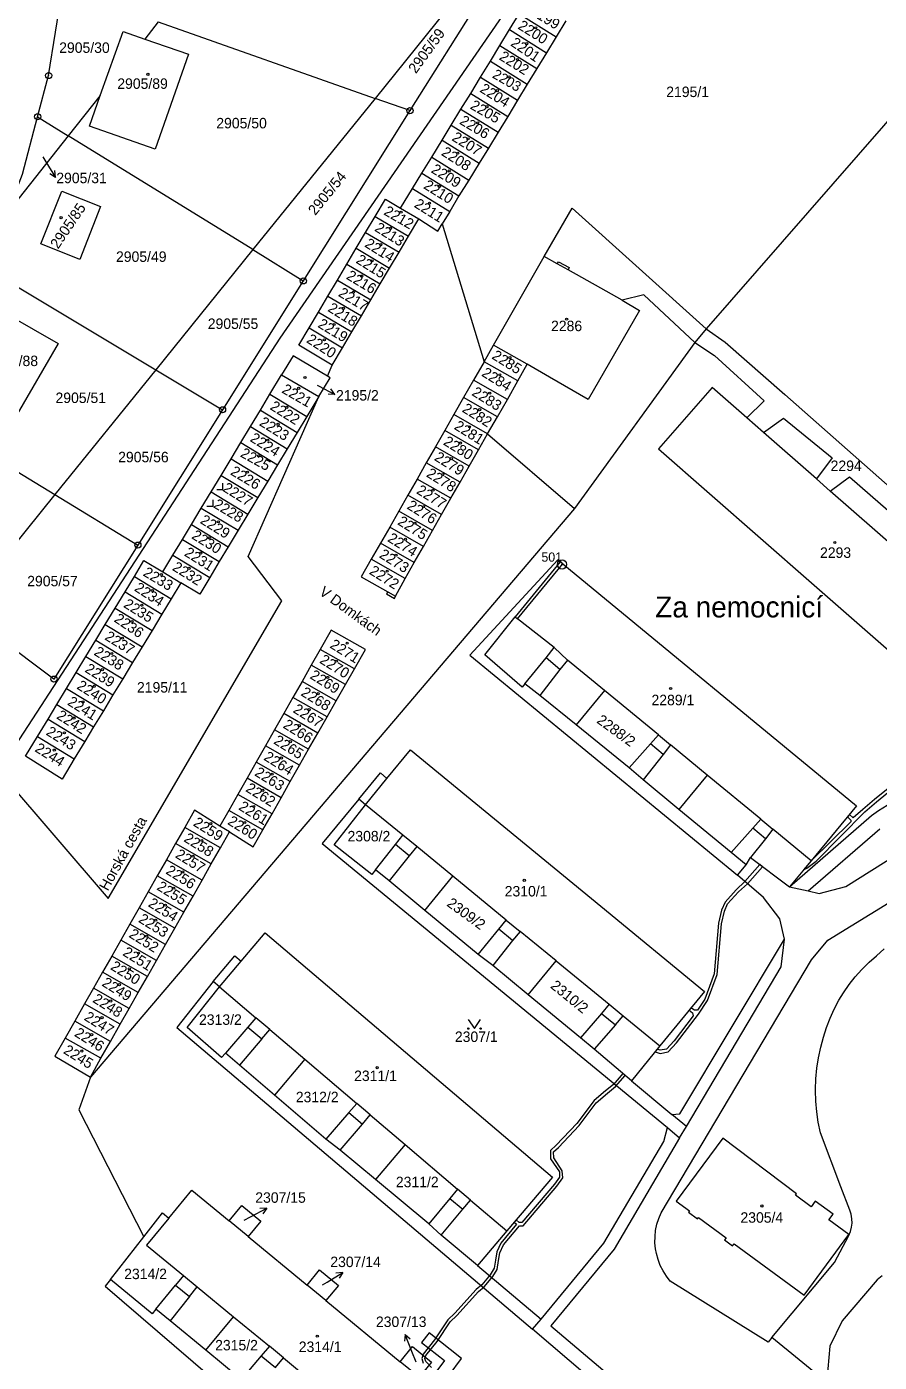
# Model space of a CAD drawing. Extents: x -784124 to -780570, y -980818 to -976926.
# Drawn here: x -782808.2 to -782669.5, y -978784.2 to -978567.1 of the extents above; entities that cross this region are included whole.
import ezdxf
from ezdxf.enums import TextEntityAlignment as Align

# ---------------------------------------------------------------- set-up
doc = ezdxf.new("R2010")
doc.units = 0
doc.header["$LTSCALE"] = 3.138375
doc.header["$MEASUREMENT"] = 0
doc.linetypes.add('0_051C', pattern=[0])
for name, color, linetype in [('1006', 1, 'CONTINUOUS'), ('1008', 1, 'CONTINUOUS'), ('101', 1, 'CONTINUOUS'), ('1016', 1, 'CONTINUOUS'), ('1029', 1, 'CONTINUOUS'), ('105', 1, 'CONTINUOUS'), ('18', 1, 'CONTINUOUS'), ('21800', 1, 'CONTINUOUS'), ('21900', 1, 'CONTINUOUS'), ('21999', 1, 'CONTINUOUS'), ('23700', 1, 'CONTINUOUS'), ('314', 1, 'CONTINUOUS'), ('319', 1, 'CONTINUOUS'), ('404', 1, 'CONTINUOUS')]:
    doc.layers.add(name, color=color, linetype=linetype)

# ---------------------------------------------------------------- blocks, each defined once
blk = doc.blocks.new('4_02$0')
at = {"layer": '404', "color": 255, "linetype": 'Continuous'}
blk.add_circle((-0.01, 0), 0.175, dxfattribs=at)
blk = doc.blocks.new('1029$1')
at = {"layer": '1029', "color": 6, "linetype": 'Continuous'}
for p, q in [((0, 3), (-0.5, 2)), ((0, 0), (0, 3)), ((0, 3), (0.5, 2))]:
    blk.add_line(p, q, dxfattribs=at)
blk = doc.blocks.new('3_19$9')
at = {"layer": '319', "color": 255, "linetype": 'Continuous'}
for p, q in [((-1, 0), (0, 0)), ((0, 0), (0, 1))]:
    blk.add_line(p, q, dxfattribs=at)
blk = doc.blocks.new('3_14$2')
at = {"layer": '314', "color": 255, "linetype": 'Continuous'}
blk.add_lwpolyline([(-1, 1.5), (0, 0), (1, 1.5)], dxfattribs=at)
for centre in [(-1, 0), (1, 0)]:
    blk.add_circle(centre, 0.1, dxfattribs=at)
blk = doc.blocks.new('1_01$18')
at = {"layer": '101', "color": 3, "linetype": 'Continuous'}
for radius in [0.75, 0.03]:
    blk.add_circle((0, 0), radius, dxfattribs=at)
blk = doc.blocks.new('1_05$19')
at = {"layer": '105', "color": 3, "linetype": 'Continuous'}
for radius in [0.5, 0.0303]:
    blk.add_circle((0, 0), radius, dxfattribs=at)

msp = doc.modelspace()

# ---------------------------------------------------------------- linework, layer by layer
at = {"layer": '1029', "color": 255, "linetype": 'Continuous'}
for p, q in [((-782805.58, -978588.24), (-782805.08, -978589.04)), ((-782760.98, -978625.36), (-782760.74, -978625.48)), ((-782772.8, -978761.08), (-782771.79, -978760.53)), ((-782760.08, -978771.56), (-782759.35, -978771.12)), ((-782744.84, -978784.14), (-782745.54, -978782.41))]:
    msp.add_line(p, q, dxfattribs=at)
at = {"layer": '21800', "color": 255, "linetype": 'Continuous'}
for p, q in [((-782721.91, -978605.63), (-782721.71, -978605.28)), ((-782721.71, -978605.28), (-782719.95, -978606.25)), ((-782719.95, -978606.25), (-782720.15, -978606.6)), ((-782697.71, -978616.2), (-782699.54, -978618.44)), ((-782688.39, -978633.02), (-782685.14, -978630.7)), ((-782685.14, -978630.7), (-782677.18, -978637.15)), ((-782733.23, -978633.25), (-782719.1, -978645.4)), ((-782677.18, -978637.15), (-782679.78, -978640.56)), ((-782677.51, -978642.56), (-782674.37, -978640.23)), ((-782674.37, -978640.23), (-782663.73, -978649.54)), ((-782721.8, -978653.75), (-782736.13, -978669.23)), ((-782721.42, -978654.07), (-782728.78, -978663.02)), ((-782721.42, -978654.07), (-782721.8, -978653.75)), ((-782721.03, -978654.39), (-782721.42, -978654.07)), ((-782749.49, -978658.93), (-782749.68, -978659.28)), ((-782749.68, -978659.28), (-782748.39, -978660.01)), ((-782748.39, -978660.01), (-782748.2, -978659.66)), ((-782736.13, -978669.23), (-782692.61, -978705.01)), ((-782727.2, -978673.9), (-782723.73, -978669.64)), ((-782722.4, -978668), (-782720.27, -978670.03)), ((-782721.47, -978671.58), (-782724.72, -978675.79)), ((-782714.25, -978674.97), (-782718.85, -978680.56)), ((-782669.65, -978694.47), (-782642.11, -978677.48)), ((-782705.47, -978682.2), (-782703.49, -978683.83)), ((-782710.23, -978687.57), (-782706.77, -978683.67)), ((-782704.7, -978685.37), (-782707.96, -978689.51)), ((-782753.07, -978693.54), (-782749.6, -978689.26)), ((-782697.54, -978688.73), (-782702.14, -978694.31)), ((-782754.17, -978692.64), (-782760.13, -978699.83)), ((-782684.16, -978706.87), (-782670.79, -978695.28)), ((-782670.79, -978695.28), (-782669.65, -978694.47)), ((-782693.64, -978701.31), (-782690.13, -978697.36)), ((-782688.83, -978695.89), (-782686.86, -978697.52)), ((-782681.1, -978707.56), (-782669.43, -978697.47)), ((-782760.13, -978699.83), (-782703.99, -978746.02)), ((-782751.45, -978704.12), (-782748.23, -978700.01)), ((-782744.76, -978700.35), (-782747.04, -978698.48)), ((-782688.07, -978699.06), (-782690.49, -978702.13)), ((-782745.98, -978701.86), (-782749.26, -978705.93)), ((-782730.2, -978712.28), (-782727.95, -978714.12)), ((-782734.75, -978717.9), (-782731.42, -978713.78)), ((-782729.17, -978715.63), (-782732.4, -978719.65)), ((-782685.52, -978719.88), (-782684.96, -978715.37)), ((-782776.86, -978723.14), (-782773.31, -978718.96)), ((-782700.88, -978745.82), (-782685.52, -978719.88)), ((-782777.87, -978722.28), (-782783.77, -978729.75)), ((-782713.47, -978725.98), (-782711.18, -978727.86)), ((-782768.67, -978730.08), (-782770.92, -978728.17)), ((-782714.74, -978727.45), (-782718.14, -978731.41)), ((-782783.77, -978729.75), (-782725.95, -978778.79)), ((-782772.21, -978729.67), (-782775.87, -978733.92)), ((-782712.46, -978729.32), (-782715.93, -978733.28)), ((-782769.96, -978731.58), (-782773.6, -978735.85)), ((-782709.84, -978738.4), (-782703.27, -978743.91)), ((-782752.34, -978743.95), (-782754.51, -978742.11)), ((-782755.8, -978743.59), (-782759.55, -978747.88)), ((-782757.21, -978749.7), (-782753.61, -978745.45)), ((-782702.04, -978747.68), (-782712.66, -978765.78)), ((-782736.04, -978757.79), (-782738.15, -978756)), ((-782739.39, -978757.52), (-782742.77, -978761.65)), ((-782740.77, -978763.48), (-782737.29, -978759.3)), ((-782712.66, -978765.78), (-782722.94, -978778.24)), ((-782734.89, -978768.43), (-782724.51, -978777.17)), ((-782787.19, -978775.54), (-782783.98, -978771.64)), ((-782782.69, -978770.07), (-782780.49, -978771.88)), ((-782781.74, -978773.47), (-782784.88, -978777.45)), ((-782722.94, -978778.24), (-782709.64, -978789.47)), ((-782766.44, -978783.44), (-782768.73, -978781.56)), ((-782770.04, -978783.11), (-782773.31, -978786.97))]:
    msp.add_line(p, q, dxfattribs=at)
at = {"layer": '21900', "color": 3, "linetype": 'Continuous'}
for p, q in [((-782720.71, -978540.57), (-782745.87, -978580.73)), ((-782729.66, -978567.56), (-782728.09, -978564.99)), ((-782728.09, -978564.99), (-782722.1, -978568.75)), ((-782786.81, -978566.32), (-782788.96, -978569.09)), ((-782786.81, -978566.32), (-782751.55, -978578.73)), ((-782731.24, -978570.14), (-782729.66, -978567.56)), ((-782729.66, -978567.56), (-782723.66, -978571.31)), ((-782720.51, -978566.14), (-782722.1, -978568.75)), ((-782722.1, -978568.75), (-782723.66, -978571.31)), ((-782732.79, -978572.69), (-782731.24, -978570.14)), ((-782731.24, -978570.14), (-782725.23, -978573.88)), ((-782723.66, -978571.31), (-782725.23, -978573.88)), ((-782734.38, -978575.29), (-782732.79, -978572.69)), ((-782732.79, -978572.69), (-782726.79, -978576.44)), ((-782725.23, -978573.88), (-782726.79, -978576.44)), ((-782735.99, -978577.92), (-782734.38, -978575.29)), ((-782734.38, -978575.29), (-782728.37, -978579.04)), ((-782796.22, -978578.25), (-782801.43, -978584.81)), ((-782737.57, -978580.5), (-782735.99, -978577.92)), ((-782735.99, -978577.92), (-782729.97, -978581.66)), ((-782726.79, -978576.44), (-782728.37, -978579.04)), ((-782745.87, -978580.73), (-782763.21, -978608.4)), ((-782745.87, -978580.73), (-782751.55, -978578.73)), ((-782739.15, -978583.09), (-782737.57, -978580.5)), ((-782737.57, -978580.5), (-782731.54, -978584.25)), ((-782728.37, -978579.04), (-782729.97, -978581.66)), ((-782806.41, -978581.73), (-782801.43, -978584.81)), ((-782729.97, -978581.66), (-782731.54, -978584.25)), ((-782801.43, -978584.81), (-782811.28, -978597.21)), ((-782771.43, -978603.32), (-782801.43, -978584.81)), ((-782740.64, -978585.53), (-782739.15, -978583.09)), ((-782739.15, -978583.09), (-782733.11, -978586.83)), ((-782731.54, -978584.25), (-782733.11, -978586.83)), ((-782742.33, -978588.3), (-782740.64, -978585.53)), ((-782740.64, -978585.53), (-782734.6, -978589.27)), ((-782733.11, -978586.83), (-782734.6, -978589.27)), ((-782743.91, -978590.88), (-782742.33, -978588.3)), ((-782742.33, -978588.3), (-782736.28, -978592.03)), ((-782734.6, -978589.27), (-782736.28, -978592.03)), ((-782745.43, -978593.38), (-782743.91, -978590.88)), ((-782743.91, -978590.88), (-782737.91, -978594.57)), ((-782747.4, -978596.6), (-782745.43, -978593.38)), ((-782745.43, -978593.38), (-782739.38, -978597.11)), ((-782736.28, -978592.03), (-782737.91, -978594.57)), ((-782737.91, -978594.57), (-782739.38, -978597.11)), ((-782753.07, -978600.51), (-782751.54, -978597.93)), ((-782751.54, -978597.93), (-782746.11, -978601.14)), ((-782747.4, -978596.6), (-782744.43, -978598.31)), ((-782739.38, -978597.11), (-782740.62, -978599.15)), ((-782746.11, -978601.14), (-782744.43, -978598.31)), ((-782754.6, -978603.09), (-782753.07, -978600.51)), ((-782753.07, -978600.51), (-782747.64, -978603.72)), ((-782747.64, -978603.72), (-782746.11, -978601.14)), ((-782771.43, -978603.32), (-782763.21, -978608.4)), ((-782756.13, -978605.68), (-782754.6, -978603.09)), ((-782754.6, -978603.09), (-782749.17, -978606.31)), ((-782749.17, -978606.31), (-782747.64, -978603.72)), ((-782732.28, -978618.84), (-782724.06, -978604.43)), ((-782814.91, -978606.26), (-782787.21, -978622.84)), ((-782757.66, -978608.27), (-782756.13, -978605.68)), ((-782756.13, -978605.68), (-782750.7, -978608.89)), ((-782750.7, -978608.89), (-782749.17, -978606.31)), ((-782763.21, -978608.4), (-782776.34, -978629.35)), ((-782759.2, -978610.87), (-782757.66, -978608.27)), ((-782757.66, -978608.27), (-782752.23, -978611.48)), ((-782752.23, -978611.48), (-782750.7, -978608.89)), ((-782760.73, -978613.46), (-782759.2, -978610.87)), ((-782759.2, -978610.87), (-782753.76, -978614.07)), ((-782753.76, -978614.07), (-782752.23, -978611.48)), ((-782762.26, -978616.04), (-782760.73, -978613.46)), ((-782760.73, -978613.46), (-782755.3, -978616.67)), ((-782755.3, -978616.67), (-782753.76, -978614.07)), ((-782762.26, -978616.04), (-782756.83, -978619.26)), ((-782756.83, -978619.26), (-782755.3, -978616.67)), ((-782758.51, -978622.1), (-782756.83, -978619.26)), ((-782733.82, -978621.54), (-782732.28, -978618.84)), ((-782726.82, -978621.96), (-782732.28, -978618.84)), ((-782733.82, -978621.54), (-782735.53, -978624.52)), ((-782728.33, -978624.67), (-782733.82, -978621.54)), ((-782728.33, -978624.67), (-782726.82, -978621.96)), ((-782787.21, -978622.84), (-782776.34, -978629.35)), ((-782768.64, -978626.82), (-782766.73, -978623.67)), ((-782766.73, -978623.67), (-782760.68, -978627.2)), ((-782735.53, -978624.52), (-782737.14, -978627.35)), ((-782730.03, -978627.66), (-782735.53, -978624.52)), ((-782730.03, -978627.66), (-782728.33, -978624.67)), ((-782770.19, -978629.41), (-782768.64, -978626.82)), ((-782768.64, -978626.82), (-782762.64, -978630.44)), ((-782760.68, -978627.2), (-782762.64, -978630.44)), ((-782737.14, -978627.35), (-782738.72, -978630.12)), ((-782731.64, -978630.48), (-782737.14, -978627.35)), ((-782731.64, -978630.48), (-782730.03, -978627.66)), ((-782827.61, -978628.53), (-782803.61, -978643.13)), ((-782776.34, -978629.35), (-782790.11, -978651.34)), ((-782771.8, -978632.07), (-782770.19, -978629.41)), ((-782770.19, -978629.41), (-782764.2, -978633.02)), ((-782762.64, -978630.44), (-782764.2, -978633.02)), ((-782738.72, -978630.12), (-782740.2, -978632.72)), ((-782733.23, -978633.25), (-782738.72, -978630.12)), ((-782733.23, -978633.25), (-782731.64, -978630.48)), ((-782773.38, -978634.68), (-782771.8, -978632.07)), ((-782771.8, -978632.07), (-782765.81, -978635.69)), ((-782740.2, -978632.72), (-782741.71, -978635.36)), ((-782734.71, -978635.85), (-782740.2, -978632.72)), ((-782774.96, -978637.3), (-782773.38, -978634.68)), ((-782773.38, -978634.68), (-782767.38, -978638.29)), ((-782764.2, -978633.02), (-782765.81, -978635.69)), ((-782734.71, -978635.85), (-782733.23, -978633.25)), ((-782765.81, -978635.69), (-782767.38, -978638.29)), ((-782741.71, -978635.36), (-782743.21, -978637.99)), ((-782736.22, -978638.5), (-782741.71, -978635.36)), ((-782736.22, -978638.5), (-782734.71, -978635.85)), ((-782776.59, -978640.01), (-782774.96, -978637.3)), ((-782774.96, -978637.3), (-782768.96, -978640.93)), ((-782767.38, -978638.29), (-782768.96, -978640.93)), ((-782743.21, -978637.99), (-782744.7, -978640.6)), ((-782737.72, -978641.12), (-782743.21, -978637.99)), ((-782737.72, -978641.12), (-782736.22, -978638.5)), ((-782778.21, -978642.69), (-782776.59, -978640.01)), ((-782776.59, -978640.01), (-782770.6, -978643.63)), ((-782768.96, -978640.93), (-782770.6, -978643.63)), ((-782744.7, -978640.6), (-782746.2, -978643.23)), ((-782739.21, -978643.74), (-782744.7, -978640.6)), ((-782739.21, -978643.74), (-782737.72, -978641.12)), ((-782803.61, -978643.13), (-782790.11, -978651.34)), ((-782779.8, -978645.32), (-782778.21, -978642.69)), ((-782778.21, -978642.69), (-782772.22, -978646.31)), ((-782770.6, -978643.63), (-782772.22, -978646.31)), ((-782746.2, -978643.23), (-782747.68, -978645.83)), ((-782740.71, -978646.36), (-782746.2, -978643.23)), ((-782781.4, -978647.98), (-782779.8, -978645.32)), ((-782779.8, -978645.32), (-782773.8, -978648.94)), ((-782747.68, -978645.83), (-782749.16, -978648.42)), ((-782742.19, -978648.96), (-782747.68, -978645.83)), ((-782740.71, -978646.36), (-782739.21, -978643.74)), ((-782782.87, -978650.42), (-782781.4, -978647.98)), ((-782781.4, -978647.98), (-782775.41, -978651.6)), ((-782772.22, -978646.31), (-782773.8, -978648.94)), ((-782742.19, -978648.96), (-782740.71, -978646.36)), ((-782773.8, -978648.94), (-782775.41, -978651.6)), ((-782749.16, -978648.42), (-782750.66, -978651.04)), ((-782743.67, -978651.55), (-782749.16, -978648.42)), ((-782743.67, -978651.55), (-782742.19, -978648.96)), ((-782790.11, -978651.34), (-782803.76, -978673.12)), ((-782784.42, -978652.99), (-782782.87, -978650.42)), ((-782782.87, -978650.42), (-782776.87, -978654.03)), ((-782775.41, -978651.6), (-782776.87, -978654.03)), ((-782750.66, -978651.04), (-782752.15, -978653.65)), ((-782745.16, -978654.18), (-782750.66, -978651.04)), ((-782745.16, -978654.18), (-782743.67, -978651.55)), ((-782786.05, -978655.68), (-782784.42, -978652.99)), ((-782784.42, -978652.99), (-782778.43, -978656.6)), ((-782776.87, -978654.03), (-782778.43, -978656.6)), ((-782746.65, -978656.78), (-782752.15, -978653.65)), ((-782746.65, -978656.78), (-782745.16, -978654.18)), ((-782792.17, -978658.92), (-782790.66, -978656.44)), ((-782790.66, -978656.44), (-782784.68, -978660.07)), ((-782786.05, -978655.68), (-782783.1, -978657.46)), ((-782783.1, -978657.46), (-782784.68, -978660.07)), ((-782793.79, -978661.59), (-782792.17, -978658.92)), ((-782792.17, -978658.92), (-782786.19, -978662.55)), ((-782784.68, -978660.07), (-782786.19, -978662.55)), ((-782803.76, -978673.12), (-782818.77, -978661.89)), ((-782795.41, -978664.26), (-782793.79, -978661.59)), ((-782793.79, -978661.59), (-782787.8, -978665.22)), ((-782786.19, -978662.55), (-782787.8, -978665.22)), ((-782796.94, -978666.79), (-782795.41, -978664.26)), ((-782795.41, -978664.26), (-782789.42, -978667.89)), ((-782787.8, -978665.22), (-782789.42, -978667.89)), ((-782798.55, -978669.44), (-782796.94, -978666.79)), ((-782796.94, -978666.79), (-782790.96, -978670.42)), ((-782800.14, -978672.07), (-782798.55, -978669.44)), ((-782798.55, -978669.44), (-782792.57, -978673.07)), ((-782789.42, -978667.89), (-782790.96, -978670.42)), ((-782760.46, -978668.3), (-782761.91, -978670.86)), ((-782754.91, -978671.45), (-782760.46, -978668.3)), ((-782790.96, -978670.42), (-782792.57, -978673.07)), ((-782761.91, -978670.86), (-782763.41, -978673.51)), ((-782756.37, -978674.01), (-782761.91, -978670.86)), ((-782756.37, -978674.01), (-782754.91, -978671.45)), ((-782801.71, -978674.65), (-782800.14, -978672.07)), ((-782800.14, -978672.07), (-782794.16, -978675.7)), ((-782792.57, -978673.07), (-782794.16, -978675.7)), ((-782763.41, -978673.51), (-782764.89, -978676.11)), ((-782757.87, -978676.66), (-782763.41, -978673.51)), ((-782757.87, -978676.66), (-782756.37, -978674.01)), ((-782803.3, -978677.27), (-782801.71, -978674.65)), ((-782801.71, -978674.65), (-782795.72, -978678.28)), ((-782794.16, -978675.7), (-782795.72, -978678.28)), ((-782764.89, -978676.11), (-782766.39, -978678.74)), ((-782759.35, -978679.26), (-782764.89, -978676.11)), ((-782804.72, -978679.61), (-782803.3, -978677.27)), ((-782803.3, -978677.27), (-782797.32, -978680.9)), ((-782795.72, -978678.28), (-782797.32, -978680.9)), ((-782759.35, -978679.26), (-782757.87, -978676.66)), ((-782806.44, -978682.45), (-782804.72, -978679.61)), ((-782804.72, -978679.61), (-782798.73, -978683.24)), ((-782766.39, -978678.74), (-782767.89, -978681.37)), ((-782760.85, -978681.89), (-782766.39, -978678.74)), ((-782760.85, -978681.89), (-782759.35, -978679.26)), ((-782806.44, -978682.45), (-782800.46, -978686.09)), ((-782797.32, -978680.9), (-782798.73, -978683.24)), ((-782767.89, -978681.37), (-782769.37, -978683.98)), ((-782762.34, -978684.52), (-782767.89, -978681.37)), ((-782762.34, -978684.52), (-782760.85, -978681.89)), ((-782798.73, -978683.24), (-782800.46, -978686.09)), ((-782769.37, -978683.98), (-782770.87, -978686.62)), ((-782763.83, -978687.13), (-782769.37, -978683.98)), ((-782763.83, -978687.13), (-782762.34, -978684.52)), ((-782770.87, -978686.62), (-782772.36, -978689.25)), ((-782765.33, -978689.77), (-782770.87, -978686.62)), ((-782772.36, -978689.25), (-782773.85, -978691.86)), ((-782766.82, -978692.4), (-782772.36, -978689.25)), ((-782765.33, -978689.77), (-782763.83, -978687.13)), ((-782766.82, -978692.4), (-782765.33, -978689.77)), ((-782773.85, -978691.86), (-782775.32, -978694.46)), ((-782768.3, -978695.01), (-782773.85, -978691.86)), ((-782768.3, -978695.01), (-782766.82, -978692.4)), ((-782775.32, -978694.46), (-782776.76, -978697)), ((-782769.78, -978697.61), (-782775.32, -978694.46)), ((-782769.78, -978697.61), (-782768.3, -978695.01)), ((-782782.5, -978697.26), (-782783.98, -978699.87)), ((-782776.69, -978700.56), (-782782.5, -978697.26)), ((-782775.21, -978697.96), (-782776.76, -978697)), ((-782776.69, -978700.56), (-782775.21, -978697.96)), ((-782783.98, -978699.87), (-782785.46, -978702.48)), ((-782778.17, -978703.17), (-782783.98, -978699.87)), ((-782778.17, -978703.17), (-782776.69, -978700.56)), ((-782691.18, -978703.3), (-782693.64, -978701.31)), ((-782691.18, -978703.3), (-782690.49, -978702.13)), ((-782690.49, -978702.13), (-782684.16, -978706.87)), ((-782785.46, -978702.48), (-782786.95, -978705.09)), ((-782779.66, -978705.78), (-782785.46, -978702.48)), ((-782779.66, -978705.78), (-782778.17, -978703.17)), ((-782749.26, -978705.93), (-782751.45, -978704.12)), ((-782680.64, -978702.64), (-782684.16, -978706.87)), ((-782786.95, -978705.09), (-782788.44, -978707.71)), ((-782781.14, -978708.39), (-782786.95, -978705.09)), ((-782781.14, -978708.39), (-782779.66, -978705.78)), ((-782743.46, -978710.72), (-782749.26, -978705.93)), ((-782743.46, -978710.72), (-782738.89, -978705.15)), ((-782788.44, -978707.71), (-782789.92, -978710.31)), ((-782782.63, -978711.01), (-782788.44, -978707.71)), ((-782782.63, -978711.01), (-782781.14, -978708.39)), ((-782789.92, -978710.31), (-782791.41, -978712.94)), ((-782784.11, -978713.61), (-782789.92, -978710.31)), ((-782734.75, -978717.9), (-782743.46, -978710.72)), ((-782791.41, -978712.94), (-782792.9, -978715.56)), ((-782785.6, -978716.24), (-782791.41, -978712.94)), ((-782784.11, -978713.61), (-782782.63, -978711.01)), ((-782785.6, -978716.24), (-782784.11, -978713.61)), ((-782792.9, -978715.56), (-782794.36, -978718.13)), ((-782787.09, -978718.86), (-782792.9, -978715.56)), ((-782787.09, -978718.86), (-782785.6, -978716.24)), ((-782794.36, -978718.13), (-782795.84, -978720.74)), ((-782788.55, -978721.44), (-782794.36, -978718.13)), ((-782788.55, -978721.44), (-782787.09, -978718.86)), ((-782732.4, -978719.65), (-782734.75, -978717.9)), ((-782726.62, -978724.42), (-782732.4, -978719.65)), ((-782726.62, -978724.42), (-782722.1, -978718.91)), ((-782795.84, -978720.74), (-782797.32, -978723.34)), ((-782790.04, -978724.04), (-782795.84, -978720.74)), ((-782790.04, -978724.04), (-782788.55, -978721.44)), ((-782797.32, -978723.34), (-782798.79, -978725.93)), ((-782791.51, -978726.64), (-782797.32, -978723.34)), ((-782798.79, -978725.93), (-782800.37, -978728.71)), ((-782792.99, -978729.23), (-782798.79, -978725.93)), ((-782791.51, -978726.64), (-782790.04, -978724.04)), ((-782718.14, -978731.41), (-782726.62, -978724.42)), ((-782792.99, -978729.23), (-782791.51, -978726.64)), ((-782800.37, -978728.71), (-782801.93, -978731.46)), ((-782794.56, -978732.01), (-782800.37, -978728.71)), ((-782794.56, -978732.01), (-782792.99, -978729.23)), ((-782796.12, -978734.76), (-782801.93, -978731.46)), ((-782796.12, -978734.76), (-782794.56, -978732.01)), ((-782715.93, -978733.28), (-782718.14, -978731.41)), ((-782762.98, -978734.92), (-782767.91, -978740.73)), ((-782746.66, -978748.78), (-782751.47, -978754.45)), ((-782775.27, -978761.18), (-782773.22, -978758.69)), ((-782773.22, -978758.69), (-782770.14, -978761.22)), ((-782772.19, -978763.72), (-782775.27, -978761.18)), ((-782770.14, -978761.22), (-782772.19, -978763.72)), ((-782794.59, -978770.71), (-782789.16, -978763.76)), ((-782772.19, -978763.72), (-782762.59, -978771.62)), ((-782762.59, -978771.62), (-782760.56, -978769.15)), ((-782760.56, -978769.15), (-782757.51, -978771.66)), ((-782759.55, -978774.12), (-782762.59, -978771.62)), ((-782757.51, -978771.66), (-782759.55, -978774.12)), ((-782759.55, -978774.12), (-782747.47, -978784.07)), ((-782779.08, -978782.22), (-782774.58, -978776.75)), ((-782677.51, -978787.9), (-782687.01, -978780.16)), ((-782747.47, -978784.07), (-782745.43, -978781.6)), ((-782745.43, -978781.6), (-782742.34, -978784.14)), ((-782744.38, -978786.61), (-782747.47, -978784.07)), ((-782742.34, -978784.14), (-782744.38, -978786.61))]:
    msp.add_line(p, q, dxfattribs=at)
for points in [[(-782707.51, -978531.48), (-782767.01, -978617.72), (-782820.6, -978700)], [(-782806.41, -978581.73), (-782804.62, -978575.02), (-782802.37, -978560.85)], [(-782788.96, -978569.09), (-782781.86, -978571.57), (-782787.3, -978587.01), (-782798, -978583.27), (-782796.22, -978578.25)], [(-782796.22, -978578.25), (-782792.52, -978567.84), (-782788.96, -978569.09)], [(-782811.28, -978597.21), (-782808.89, -978591.08), (-782806.41, -978581.73)], [(-782805.9, -978602.39), (-782802.49, -978593.81), (-782796.17, -978596.3), (-782799.56, -978604.92), (-782805.9, -978602.39)], [(-782751.54, -978597.93), (-782749.86, -978595.09), (-782747.4, -978596.6)], [(-782724.06, -978604.43), (-782719.49, -978596.58), (-782697.71, -978616.2)], [(-782744.43, -978598.31), (-782741.34, -978600.33), (-782740.62, -978599.15)], [(-782711.38, -978611.55), (-782714.81, -978609.57), (-782720.15, -978606.6), (-782721.91, -978605.63), (-782724.06, -978604.43)], [(-782699.54, -978618.44), (-782707.83, -978610.66), (-782711.37, -978611.53), (-782711.38, -978611.55)], [(-782711.38, -978611.55), (-782708.53, -978613.19), (-782716.88, -978627.67), (-782723.15, -978624.05), (-782726.82, -978621.96)], [(-782809.72, -978630.06), (-782817.81, -978625.38), (-782811.19, -978613.91), (-782803.08, -978618.6), (-782809.72, -978630.06)], [(-782758.51, -978622.1), (-782763.93, -978618.87), (-782762.26, -978616.04)], [(-782697.71, -978616.2), (-782694.62, -978618.36), (-782684.89, -978626.89), (-782633.51, -978672.21)], [(-782699.54, -978618.44), (-782696.33, -978620.51), (-782688.26, -978627.92), (-782691.1, -978630.65)], [(-782759.28, -978623.91), (-782764.86, -978620.58), (-782766.73, -978623.67)], [(-782760.68, -978627.2), (-782758.85, -978624.17), (-782759.28, -978623.91)], [(-782691.1, -978630.65), (-782696.71, -978625.73), (-782705.44, -978635.71), (-782680.54, -978657.48), (-782655.88, -978679.06), (-782647.18, -978669.14), (-782652.84, -978664.18)], [(-782652.84, -978664.18), (-782655.52, -978661.82), (-782663.73, -978654.64), (-782666.41, -978652.29), (-782677.51, -978642.56), (-782679.78, -978640.56), (-782688.39, -978633.02), (-782691.1, -978630.65)], [(-782790.66, -978656.44), (-782789.14, -978653.82), (-782786.05, -978655.68)], [(-782752.15, -978653.65), (-782753.78, -978656.51), (-782749.49, -978658.93), (-782748.2, -978659.66), (-782746.65, -978656.78)], [(-782728.39, -978663.34), (-782721.03, -978654.39), (-782673.24, -978693.71), (-782680.64, -978702.64)], [(-782778.43, -978656.6), (-782780.05, -978659.3), (-782783.1, -978657.46)], [(-782727.2, -978673.9), (-782727.61, -978674.44), (-782733.7, -978669.2), (-782728.78, -978663.02), (-782728.39, -978663.34)], [(-782754.91, -978671.45), (-782753.1, -978668.31), (-782758.66, -978665.15), (-782760.46, -978668.3)], [(-782680.64, -978702.64), (-782686.86, -978697.52), (-782688.07, -978699.06), (-782690.13, -978697.36), (-782688.83, -978695.89), (-782697.54, -978688.73), (-782703.49, -978683.83), (-782704.7, -978685.37), (-782706.77, -978683.67), (-782705.47, -978682.2), (-782714.25, -978674.97), (-782720.27, -978670.03), (-782721.47, -978671.58), (-782723.73, -978669.64), (-782722.4, -978668), (-782728.39, -978663.34)], [(-782693.64, -978701.31), (-782702.14, -978694.31), (-782707.96, -978689.51), (-782710.23, -978687.57), (-782718.85, -978680.56), (-782724.72, -978675.79), (-782727.2, -978673.9)], [(-782800.46, -978686.09), (-782802.45, -978689.38), (-782808.41, -978685.66), (-782806.44, -978682.45)], [(-782753.07, -978693.54), (-782754.17, -978692.64), (-782750.68, -978688.38), (-782749.6, -978689.26), (-782745.8, -978684.64), (-782714.82, -978710.03), (-782697.97, -978723.88), (-782705.22, -978732.74)], [(-782751.45, -978704.12), (-782752.04, -978704.87), (-782758.2, -978700.08), (-782753.07, -978693.54)], [(-782738.89, -978705.15), (-782744.76, -978700.35), (-782745.98, -978701.86), (-782748.23, -978700.01), (-782747.04, -978698.48), (-782753.07, -978693.54)], [(-782776.76, -978697), (-782780.89, -978694.43), (-782782.5, -978697.26)], [(-782775.21, -978697.96), (-782771.35, -978700.36), (-782769.78, -978697.61)], [(-782705.01, -978759.85), (-782680.54, -978718.74), (-782677.93, -978715.57), (-782649.67, -978698.22)], [(-782684.16, -978706.87), (-782681.1, -978707.56), (-782679.33, -978707.96), (-782674.97, -978706.85), (-782666.51, -978701.52), (-782662.67, -978699.28)], [(-782728.67, -978826.69), (-782727.09, -978825.03), (-782709.86, -978803.67), (-782708.09, -978798.75), (-782709.12, -978794.31), (-782711.39, -978791.21), (-782725.95, -978778.79), (-782724.51, -978777.17), (-782714.36, -978764.83), (-782704.56, -978748.26), (-782703.99, -978746.02), (-782702.04, -978747.68), (-782700.88, -978745.82), (-782703.27, -978743.91), (-782701.99, -978743.78), (-782684.96, -978715.37), (-782685.74, -978712.08), (-782688.36, -978708.64), (-782692.61, -978705.01), (-782691.18, -978703.3)], [(-782722.1, -978718.91), (-782727.95, -978714.12), (-782729.17, -978715.63), (-782731.42, -978713.78), (-782730.2, -978712.28), (-782738.89, -978705.15)], [(-782776.86, -978723.14), (-782777.87, -978722.28), (-782774.32, -978718.1), (-782773.31, -978718.96), (-782769.42, -978714.38), (-782722.7, -978754.06), (-782730.12, -978762.81)], [(-782679.11, -978746.85), (-782679.457, -978745.158), (-782679.705, -978743.45), (-782679.854, -978741.729), (-782679.903, -978740.003), (-782679.902, -978739.806), (-782679.84, -978738.08), (-782679.678, -978736.361), (-782679.416, -978734.654), (-782679.057, -978732.965), (-782678.6, -978731.3), (-782678.115, -978729.753), (-782677.536, -978728.24), (-782676.865, -978726.764), (-782676.104, -978725.333), (-782675.363, -978724.115), (-782674.441, -978722.782), (-782673.439, -978721.508), (-782672.361, -978720.299), (-782671.209, -978719.158), (-782669.99, -978718.09), (-782668.757, -978716.971)], [(-782722.1, -978718.91), (-782713.47, -978725.98), (-782714.74, -978727.45), (-782712.46, -978729.32), (-782711.18, -978727.86), (-782705.22, -978732.74)], [(-782767.91, -978740.73), (-782773.6, -978735.85), (-782775.87, -978733.92), (-782776.5, -978734.65), (-782782.1, -978729.75), (-782776.86, -978723.14)], [(-782776.86, -978723.14), (-782770.92, -978728.17), (-782772.21, -978729.67), (-782769.96, -978731.58), (-782768.67, -978730.08), (-782762.98, -978734.92)], [(-782801.93, -978731.46), (-782803.62, -978734.43), (-782797.83, -978737.8), (-782796.12, -978734.76)], [(-782705.22, -978732.74), (-782709.84, -978738.4), (-782715.93, -978733.28)], [(-782762.98, -978734.92), (-782754.51, -978742.11), (-782755.8, -978743.59), (-782753.61, -978745.45), (-782752.34, -978743.95), (-782746.66, -978748.78)], [(-782751.47, -978754.45), (-782757.21, -978749.7), (-782759.55, -978747.88), (-782767.91, -978740.73)], [(-782679.95, -978757.95), (-782680.64, -978758.88), (-782683.16, -978757.02), (-782682.98, -978756.78), (-782695.01, -978747.73), (-782702.55, -978757.99), (-782700.41, -978759.56), (-782700.56, -978759.76), (-782699.11, -978760.83), (-782698.96, -978760.63), (-782694.45, -978763.94), (-782694.69, -978764.27), (-782693.4, -978765.21), (-782693.16, -978764.89), (-782681.78, -978773.25), (-782674.51, -978763.38), (-782677.73, -978761), (-782677.05, -978760.08), (-782679.95, -978757.95)], [(-782674.32, -978759.42), (-782675.77, -978755.65), (-782679.11, -978746.85)], [(-782746.66, -978748.78), (-782738.15, -978756), (-782739.39, -978757.52), (-782737.29, -978759.3), (-782736.04, -978757.79), (-782730.12, -978762.81)], [(-782785.07, -978760.73), (-782781.33, -978756.19), (-782775.27, -978761.18)], [(-782730.12, -978762.81), (-782734.89, -978768.43), (-782740.77, -978763.48), (-782742.77, -978761.65), (-782751.47, -978754.45)], [(-782789.16, -978763.76), (-782786.12, -978759.87), (-782785.07, -978760.73)], [(-782785.07, -978760.73), (-782788.69, -978765.13), (-782782.69, -978770.07), (-782783.98, -978771.64), (-782781.74, -978773.47), (-782780.49, -978771.88), (-782774.58, -978776.75)], [(-782703.54, -978770.97), (-782704.163, -978770.176), (-782704.704, -978769.324), (-782705.158, -978768.423), (-782705.521, -978767.481), (-782705.788, -978766.508), (-782705.927, -978765.748), (-782706.021, -978764.743), (-782706.016, -978763.734), (-782705.91, -978762.73), (-782705.706, -978761.742), (-782705.405, -978760.779), (-782705.01, -978759.85)], [(-782674.48, -978763.58), (-782674.214, -978762.903), (-782674.044, -978762.196), (-782673.976, -978761.561), (-782673.992, -978760.834), (-782674.107, -978760.116), (-782674.32, -978759.42)], [(-782687.01, -978780.16), (-782676.83, -978767.95), (-782674.48, -978763.58)], [(-782794.59, -978770.71), (-782795.44, -978771.8), (-782778.42, -978786.41)], [(-782779.08, -978782.22), (-782784.88, -978777.45), (-782787.19, -978775.54), (-782787.8, -978776.29), (-782794.59, -978770.71)], [(-782687.01, -978780.16), (-782687.64, -978780.91), (-782703.54, -978770.97)], [(-782669.91, -978770.74), (-782675.6, -978777.43), (-782677.58, -978781.55), (-782677.93, -978785.25), (-782677.51, -978787.9)], [(-782669.067, -978770.094), (-782669.91, -978770.74)], [(-782774.58, -978776.75), (-782768.73, -978781.56), (-782770.04, -978783.11), (-782767.73, -978785.01), (-782766.44, -978783.44), (-782760.55, -978788.29)], [(-782765.09, -978793.81), (-782770.97, -978788.96), (-782773.31, -978786.97), (-782779.08, -978782.22)]]:
    msp.add_lwpolyline(points, dxfattribs=at)
at = {"layer": '21999', "color": 3, "linetype": 'Continuous'}
for p, q in [((-782720.71, -978540.57), (-782751.55, -978578.73)), ((-782652.67, -978564.65), (-782697.71, -978616.2)), ((-782751.55, -978578.73), (-782771.43, -978603.32)), ((-782740.62, -978599.15), (-782733.82, -978621.54)), ((-782771.43, -978603.32), (-782787.21, -978622.84)), ((-782787.21, -978622.84), (-782803.61, -978643.13)), ((-782759.28, -978623.91), (-782758.51, -978622.1)), ((-782803.61, -978643.13), (-782818.77, -978661.89))]:
    msp.add_line(p, q, dxfattribs=at)
for points in [[(-782699.54, -978618.44), (-782719.1, -978645.4), (-782797.83, -978737.8), (-782799.72, -978743.11), (-782789.16, -978763.76)], [(-782822.44, -978705.62), (-782811.94, -978688.93), (-782794.94, -978708.8), (-782766.72, -978660.42), (-782772.19, -978653.22), (-782760.68, -978627.2)]]:
    msp.add_lwpolyline(points, dxfattribs=at)
at = {"layer": '23700', "color": 255, "linetype": '0_051C'}
for points in [[(-782667.58, -978690.49), (-782670.3, -978692.7), (-782672.24, -978694.31), (-782673.8, -978695.68), (-782674.4, -978695.11), (-782674.72, -978695.5), (-782674.15, -978696.04), (-782674.19, -978696.32), (-782680.64, -978702.64), (-782681.88, -978704.13), (-782681.33, -978703.86), (-782679.79, -978702.71), (-782671.9, -978694.69), (-782669.98, -978693.08), (-782667.26, -978690.87)], [(-782742.37, -978785.03), (-782743.27, -978784.06), (-782743.44, -978783.56), (-782743.27, -978783.08), (-782741.45, -978780.79), (-782739.32, -978777.57), (-782738.23, -978776.56), (-782734.74, -978772.67), (-782733.81, -978771.91), (-782732.4, -978770.22), (-782731.71, -978769.06), (-782731.48, -978767.62), (-782731.24, -978766.38), (-782730.66, -978765.06), (-782728.07, -978761.96), (-782727.45, -978761.97), (-782721.97, -978755.53), (-782721, -978754.2), (-782721.09, -978753.04), (-782722.49, -978750.94), (-782722.53, -978749.98), (-782721.73, -978749.26), (-782718.36, -978745.68), (-782715.57, -978741.97), (-782713.73, -978740.41), (-782712.42, -978739.36), (-782710.86, -978737.54), (-782711.26, -978737.2), (-782712.76, -978739), (-782714.05, -978740.03), (-782715.93, -978741.63), (-782718.74, -978745.36), (-782722.07, -978748.9), (-782723.03, -978749.76), (-782722.99, -978751.1), (-782721.57, -978753.2), (-782721.52, -978754.06), (-782722.37, -978755.21), (-782727.67, -978761.47), (-782728.08, -978761.46), (-782728.59, -978761.01), (-782728.91, -978761.39), (-782728.54, -978761.72), (-782731.08, -978764.8), (-782731.72, -978766.22), (-782731.98, -978767.54), (-782732.19, -978768.88), (-782732.8, -978769.94), (-782734.17, -978771.55), (-782735.08, -978772.31), (-782738.59, -978776.2), (-782739.7, -978777.25), (-782741.85, -978780.49), (-782743.71, -978782.84), (-782743.96, -978783.56), (-782743.71, -978784.32)]]:
    msp.add_lwpolyline(points, dxfattribs=at)
for points in [[(-782704.12, -978733.27), (-782705.16, -978733.44), (-782705.65, -978733.26), (-782705.98, -978733.68), (-782705.2, -978733.96), (-782703.88, -978733.73), (-782702.5, -978732.26), (-782698.96, -978727.57), (-782697.49, -978725.34), (-782695.92, -978721.12), (-782695.18, -978712.88), (-782694.73, -978710.86), (-782694.21, -978709.67), (-782692.44, -978707.72), (-782690.98, -978706.41), (-782688.52, -978703.61), (-782688.96, -978703.28), (-782691.41, -978706.04), (-782692.8, -978707.36), (-782694.63, -978709.39), (-782695.21, -978710.7), (-782695.68, -978712.8), (-782696.42, -978721.02), (-782697.93, -978725.12), (-782699.13, -978726.94), (-782699.61, -978726.94), (-782700.17, -978726.56), (-782700.48, -978726.95), (-782699.92, -978727.34), (-782699.82, -978727.88), (-782702.88, -978731.94), (-782704.12, -978733.27)], [(-782743.06, -978787.69), (-782741.52, -978788.96), (-782737.46, -978783.54), (-782742.74, -978779.39), (-782743.97, -978780.96), (-782740.24, -978783.9), (-782743.06, -978787.69)]]:
    msp.add_lwpolyline(points, close=True, dxfattribs=at)

# ---------------------------------------------------------------- block references
at = {"layer": '101', "color": 0, "linetype": 'ByBlock'}
msp.add_blockref('1_01$18', (-782721.14, -978654.49), dxfattribs=at)
at = {"layer": '1029', "color": 0, "linetype": 'ByBlock'}
for p, rotation in [((-782805.08, -978589.04), 212), ((-782760.74, -978625.48), 243), ((-782771.79, -978760.53), 298), ((-782759.35, -978771.12), 301), ((-782745.54, -978782.41), 22)]:
    msp.add_blockref('1029$1', p, dxfattribs=dict(at, rotation=rotation))
at = {"layer": '105', "color": 0, "linetype": 'ByBlock'}
for p in [(-782804.62, -978575.02), (-782745.87, -978580.73), (-782806.41, -978581.73), (-782763.21, -978608.4), (-782776.34, -978629.35), (-782790.11, -978651.34), (-782803.76, -978673.12)]:
    msp.add_blockref('1_05$19', p, dxfattribs=at)
at = {"layer": '314', "color": 0, "linetype": 'ByBlock'}
msp.add_blockref('3_14$2', (-782735.38, -978729.93), dxfattribs=at)
at = {"layer": '319', "color": 0, "linetype": 'ByBlock'}
for p in [(-782776.28, -978642.28), (-782777.89, -978645.01)]:
    msp.add_blockref('3_19$9', p, dxfattribs=at)
at = {"layer": '404', "color": 0, "linetype": 'ByBlock'}
for p in [(-782725.4, -978567.28), (-782726.87, -978569.85), (-782728.37, -978572.42), (-782788.47, -978574.82), (-782729.76, -978575.26), (-782731.65, -978577.49), (-782733.34, -978580.08), (-782734.83, -978582.7), (-782736.41, -978585.31), (-782738.07, -978587.63), (-782739.49, -978590.53), (-782741.07, -978593.02), (-782742.68, -978595.77), (-782802.59, -978598.12), (-782747.31, -978597.24), (-782749.03, -978599.86), (-782750.59, -978602.52), (-782752.02, -978605.13), (-782753.72, -978607.62), (-782755.03, -978610.22), (-782756.69, -978612.87), (-782758.19, -978615.48), (-782720.38, -978614.62), (-782759.78, -978617.99), (-782729.6, -978620.88), (-782762.93, -978624.11), (-782731.25, -978623.66), (-782763.96, -978625.87), (-782732.88, -978626.64), (-782765.89, -978628.96), (-782734.53, -978629.33), (-782767.3, -978631.71), (-782736.17, -978632.11), (-782768.98, -978634.28), (-782737.63, -978634.75), (-782770.47, -978636.84), (-782739.13, -978637.3), (-782772.29, -978639.48), (-782740.5, -978639.89), (-782742.12, -978642.42), (-782743.64, -978645.11), (-782777.01, -978647.57), (-782745.05, -978647.79), (-782778.51, -978650.16), (-782746.57, -978650.4), (-782676.76, -978650.91), (-782779.87, -978652.63), (-782748.13, -978652.99), (-782786.28, -978656.13), (-782781.79, -978655.13), (-782749.56, -978655.58), (-782787.75, -978658.72), (-782789.45, -978661.12), (-782791.07, -978663.77), (-782792.6, -978666.48), (-782756.07, -978667.29), (-782794.34, -978668.97), (-782795.89, -978671.58), (-782757.84, -978670.2), (-782759.24, -978672.85), (-782797.22, -978674.3), (-782760.78, -978675.48), (-782703.47, -978674.64), (-782799.04, -978676.83), (-782762.27, -978678.1), (-782800.48, -978679.46), (-782763.86, -978680.68), (-782802.06, -978681.86), (-782803.7, -978684.66), (-782765.31, -978683.28), (-782766.76, -978685.95), (-782768.27, -978688.57), (-782769.78, -978691.2), (-782771.25, -978693.82), (-782778.23, -978696.63), (-782772.71, -978696.44), (-782779.71, -978699.35), (-782781.15, -978701.9), (-782782.8, -978704.47), (-782727.26, -978705.84), (-782784.25, -978707.1), (-782785.63, -978709.86), (-782787.21, -978712.3), (-782788.68, -978714.91), (-782790.01, -978717.68), (-782791.5, -978720.22), (-782793.11, -978722.8), (-782794.52, -978725.45), (-782795.93, -978728.16), (-782797.62, -978730.92), (-782799.21, -978733.57), (-782751.2, -978736.29), (-782688.62, -978758.76), (-782760.92, -978779.92)]:
    msp.add_blockref('4_02$0', p, dxfattribs=at)

# ---------------------------------------------------------------- texts
at = {"layer": '1006', "color": 255, "linetype": 'Continuous'}
msp.add_text('Za nemocnicí', height=3.4, dxfattribs=at).set_placement((-782692.33, -978664.12), align=Align.BOTTOM_CENTER)
at = {"layer": '1008', "color": 255, "linetype": 'Continuous'}
for s, rotation, p in [('V Domkách', 324, (-782755.5, -978662.04)), ('Horská cesta', 61, (-782792.54, -978701.45))]:
    msp.add_text(s, height=1.7, rotation=rotation, dxfattribs=at).set_placement(p, align=Align.MIDDLE_CENTER)
at = {"layer": '1016', "color": 174, "linetype": 'Continuous'}
msp.add_text('501', height=1.5, dxfattribs=at).set_placement((-782721.14, -978654.49), align=Align.BOTTOM_RIGHT)
at = {"layer": '18', "color": 255, "linetype": 'Continuous'}
for s, rotation, p in [('2199', 329, (-782726.74, -978565.44)), ('2200', 328, (-782728.71, -978567.77)), ('2201', 326, (-782729.91, -978570.5)), ('2202', 328, (-782731.76, -978572.77)), ('2204', 328, (-782734.9, -978578.03)), ('2205', 330, (-782736.45, -978580.78)), ('2206', 329, (-782738.19, -978583.24)), ('2207', 328, (-782739.45, -978585.91)), ('2208', 327, (-782741.17, -978588.3)), ('2209', 328, (-782742.82, -978591.12)), ('2210', 328, (-782744.05, -978593.71)), ('2905/85', 56, (-782802.66, -978603.6)), ('2211', 328, (-782745.58, -978596.75)), ('2212', 330, (-782750.51, -978597.99)), ('2213', 328, (-782752.01, -978600.62)), ('2214', 328, (-782753.63, -978603.2)), ('2215', 328, (-782755.05, -978605.82)), ('2216', 329, (-782756.61, -978608.43)), ('2217', 329, (-782757.9, -978611.23)), ('2218', 328, (-782759.63, -978613.67)), ('2219', 329, (-782761.24, -978616.28)), ('2220', 327, (-782763.1, -978618.73)), ('2285', 328, (-782732.95, -978621.39)), ('2284', 328, (-782734.61, -978624.19)), ('2221', 330, (-782767.09, -978626.93)), ('2283', 328, (-782736.21, -978627.34)), ('2222', 328, (-782769.02, -978629.63)), ('2282', 328, (-782737.78, -978630.02)), ('2223', 328, (-782770.76, -978632.23)), ('2281', 328, (-782739.08, -978632.83)), ('2224', 328, (-782772.27, -978634.81)), ('2280', 328, (-782740.84, -978635.36)), ('2225', 331, (-782773.83, -978637.34)), ('2279', 328, (-782742.3, -978637.89)), ('2226', 329, (-782775.45, -978640.24)), ('2278', 328, (-782743.6, -978640.56)), ('2277', 328, (-782745.21, -978643.29)), ('2276', 328, (-782746.75, -978645.77)), ('2229', 328, (-782780.38, -978648.13)), ('2275', 328, (-782748.28, -978648.34)), ('2230', 328, (-782781.77, -978650.61)), ('2274', 328, (-782749.91, -978651.08)), ('2231', 328, (-782782.96, -978653.41)), ('2273', 328, (-782751.26, -978653.71)), ('2232', 328, (-782784.91, -978655.76)), ('2233', 329, (-782789.65, -978656.67)), ('2272', 328, (-782752.88, -978656.38)), ('2234', 327, (-782791.09, -978659.1)), ('2235', 328, (-782792.84, -978661.78)), ('2236', 326, (-782794.39, -978664.12)), ('2237', 328, (-782795.9, -978667.04)), ('2271', 328, (-782759.28, -978668.37)), ('2238', 328, (-782797.65, -978669.54)), ('2270', 328, (-782760.96, -978670.84)), ('2239', 328, (-782799.13, -978672.3)), ('2269', 328, (-782762.53, -978673.35)), ('2240', 328, (-782800.45, -978675.04)), ('2241', 328, (-782801.96, -978677.65)), ('2268', 328, (-782764, -978676.13)), ('2242', 328, (-782803.73, -978679.89)), ('2267', 328, (-782765.27, -978678.87)), ('2266', 328, (-782766.9, -978681.38)), ('2243', 328, (-782805.44, -978682.53)), ('2265', 328, (-782768.43, -978683.96)), ('2244', 328, (-782807.27, -978685.22)), ('2264', 328, (-782770.04, -978686.6)), ('2263', 328, (-782771.53, -978689.14)), ('2262', 328, (-782772.98, -978691.71)), ('2261', 328, (-782774.13, -978694.68)), ('2259', 328, (-782781.51, -978697.29)), ('2260', 328, (-782775.92, -978697.06)), ('2258', 328, (-782783.04, -978699.85)), ('2257', 328, (-782784.42, -978702.47)), ('2256', 328, (-782785.97, -978705.1)), ('2255', 328, (-782787.43, -978707.69)), ('2254', 328, (-782788.84, -978710.41)), ('2253', 328, (-782790.41, -978712.96)), ('2252', 328, (-782791.97, -978715.41)), ('2251', 328, (-782792.98, -978718.37)), ('2250', 328, (-782794.96, -978720.65)), ('2249', 328, (-782796.36, -978723.32)), ('2248', 328, (-782797.86, -978725.97)), ('2247', 328, (-782799.25, -978728.87)), ('2246', 328, (-782800.83, -978731.49)), ('2245', 328, (-782802.62, -978734.29))]:
    msp.add_text(s, height=1.7, rotation=rotation, dxfattribs=at).set_placement(p, align=Align.BOTTOM_LEFT)
for s, height, rotation, p in [('2905/59', 1.7, 54, (-782742.07, -978571.79)), ('2203', 1.634, 330, (-782730.74, -978576.93)), ('2905/54', 1.7, 51, (-782758.28, -978594.99)), ('2227', 1.7, 328, (-782774.57, -978644.24)), ('2228', 1.7, 329, (-782776.05, -978646.89)), ('2288/2', 1.7, 324, (-782713.11, -978682.58)), ('2309/2', 1.7, 324, (-782737.5, -978712.34)), ('2310/2', 1.7, 321, (-782720.76, -978725.79))]:
    msp.add_text(s, height=height, rotation=rotation, dxfattribs=at).set_placement(p, align=Align.BOTTOM_CENTER)
for s, p in [('2905/30', (-782798.8, -978571.85)), ('2905/89', (-782789.35, -978577.7)), ('2905/50', (-782773.25, -978584.12)), ('2905/31', (-782799.27, -978593.03)), ('2905/49', (-782789.56, -978605.82)), ('2905/55', (-782774.64, -978616.72)), ('2905/88', (-782810.45, -978622.76)), ('2905/51', (-782799.4, -978628.76)), ('2905/56', (-782789.21, -978638.39)), ('2905/57', (-782804, -978658.55)), ('2289/1', (-782703.11, -978677.88)), ('2308/2', (-782752.54, -978700.01)), ('2310/1', (-782726.98, -978708.96)), ('2313/2', (-782776.69, -978729.83)), ('2311/1', (-782751.47, -978738.96)), ('2312/2', (-782760.95, -978742.41)), ('2311/2', (-782744.68, -978756.22)), ('2307/15', (-782766.91, -978758.75)), ('2307/14', (-782754.71, -978769.2)), ('2314/2', (-782788.86, -978771.16)), ('2307/13', (-782747.29, -978778.94)), ('2315/2', (-782774.07, -978782.74)), ('2314/1', (-782760.47, -978783))]:
    msp.add_text(s, height=1.7, dxfattribs=at).set_placement(p, align=Align.BOTTOM_CENTER)
for s, p in [('2195/1', (-782704.19, -978579.03)), ('2286', (-782722.92, -978617.08)), ('2294', (-782677.46, -978639.81)), ('2293', (-782679.18, -978653.93)), ('2195/11', (-782790.26, -978675.82)), ('2307/1', (-782738.56, -978732.61)), ('2305/4', (-782692.12, -978761.99))]:
    msp.add_text(s, height=1.7, dxfattribs=at).set_placement(p, align=Align.BOTTOM_LEFT)
msp.add_text('2195/2', height=1.7, dxfattribs=at).set_placement((-782757.89, -978626.15), align=Align.TOP_LEFT)

doc.saveas('drawing.dxf')
